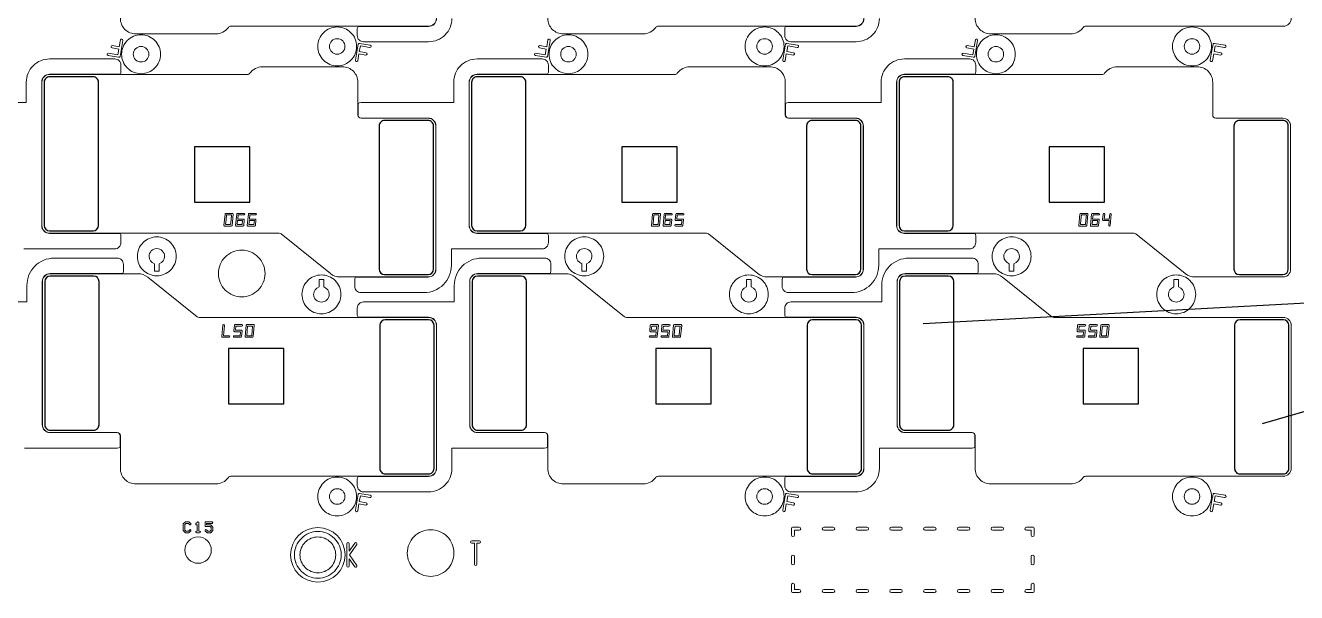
# Model space of a CAD drawing. Extents: x 2541 to 3941, y 2348 to 3338.
# Drawn here: x 3604.2 to 3685.9, y 2818.1 to 2854.5 of the extents above; entities that cross this region are included whole.
import ezdxf

# ---------------------------------------------------------------- set-up
doc = ezdxf.new("R2010")
doc.units = 0
doc.layers.get('0').update_dxf_attribs({"lineweight": 0})
doc.layers.add('barcodea-b_layer1', color=2, linetype='Continuous')
doc.layers.add('susa-b_layer0', color=1, linetype='Continuous')

msp = doc.modelspace()

# ---------------------------------------------------------------- linework, layer by layer
msp.add_line((3615.24613, 2821.9408), (3615.34546, 2821.9408))
at = {"linetype": 'Continuous'}
for points in [[(3630.56629, 2854.97687), (3630.56629, 2864.17675, 0.414365), (3630.06642, 2864.67688), (3615.31689, 2864.67688, -0.170771), (3615.19168, 2864.72092), (3612.02074, 2867.26666, 0.170765), (3611.39463, 2867.48688), (3605.74643, 2867.48688, 0.414218), (3605.2463, 2866.98676), (3605.2463, 2857.78688, 0.414219), (3605.74643, 2857.28675), (3610.05341, 2857.28675, -0.414223), (3610.25341, 2857.08675), (3610.25341, 2854.98195, 0.414215), (3611.2534, 2853.98196), (3616.3903, 2853.98196, 0.24029), (3617.19994, 2854.39456, -0.240069), (3617.36137, 2854.47675), (3630.06642, 2854.47675, 0.414366)], [(3658.03629, 2854.97687), (3658.03629, 2864.17675, 0.414365), (3657.53642, 2864.67688), (3642.78689, 2864.67688, -0.170771), (3642.66168, 2864.72092), (3639.49074, 2867.26666, 0.170765), (3638.86463, 2867.48688), (3633.21643, 2867.48688, 0.414218), (3632.7163, 2866.98676), (3632.7163, 2857.78688, 0.414219), (3633.21643, 2857.28675), (3637.52341, 2857.28675, -0.414223), (3637.72341, 2857.08675), (3637.72341, 2854.98195, 0.414215), (3638.7234, 2853.98196), (3643.8603, 2853.98196, 0.24029), (3644.66994, 2854.39456, -0.240069), (3644.83137, 2854.47675), (3657.53642, 2854.47675, 0.414366)], [(3685.50629, 2854.97687), (3685.50629, 2864.17675, 0.414365), (3685.00642, 2864.67688), (3670.25689, 2864.67688, -0.170771), (3670.13168, 2864.72092), (3666.96074, 2867.26666, 0.170765), (3666.33463, 2867.48688), (3660.68643, 2867.48688, 0.414218), (3660.1863, 2866.98676), (3660.1863, 2857.78688, 0.414219), (3660.68643, 2857.28675), (3664.99341, 2857.28675, -0.414223), (3665.19341, 2857.08675), (3665.19341, 2854.98195, 0.414215), (3666.1934, 2853.98196), (3671.3303, 2853.98196, 0.24029), (3672.13994, 2854.39456, -0.240069), (3672.30137, 2854.47675), (3685.00642, 2854.47675, 0.414366)], [(3612.8351, 2852.67785, 0.414215), (3611.5851, 2853.92785, 0.414215), (3610.3351, 2852.67785, 0.414215), (3611.5851, 2851.42785, 0.414215)], [(3625.4408, 2853.17591, 0.414215), (3624.1908, 2854.42591, 0.414215), (3622.9408, 2853.17591, 0.414215), (3624.1908, 2851.92591, 0.414215)], [(3640.3051, 2852.67785, 0.414215), (3639.0551, 2853.92785, 0.414215), (3637.8051, 2852.67785, 0.414215), (3639.0551, 2851.42785, 0.414215)], [(3652.9108, 2853.17591, 0.414215), (3651.6608, 2854.42591, 0.414215), (3650.4108, 2853.17591, 0.414215), (3651.6608, 2851.92591, 0.414215)], [(3667.7751, 2852.67785, 0.414215), (3666.5251, 2853.92785, 0.414215), (3665.2751, 2852.67785, 0.414215), (3666.5251, 2851.42785, 0.414215)], [(3680.3808, 2853.17591, 0.414215), (3679.1308, 2854.42591, 0.414215), (3677.8808, 2853.17591, 0.414215), (3679.1308, 2851.92591, 0.414215)], [(3610.4133, 2853.56563, 1), (3610.26558, 2853.59168), (3610.18804, 2853.15194), (3609.7483, 2853.22948, 1), (3609.72226, 2853.08176), (3610.162, 2853.00422), (3610.09748, 2852.63834), (3609.48654, 2852.74606, 1), (3609.4605, 2852.59834), (3610.1453, 2852.47759, 0.414237), (3610.23218, 2852.53843), (3610.32268, 2853.05169), (3610.3228, 2853.05237)], [(3612.0851, 2852.67785, -0.414217), (3611.5851, 2852.17785, -0.414217), (3611.0851, 2852.67785, -0.414217), (3611.5851, 2853.17785, -0.414217)], [(3624.6908, 2853.17591, -0.414217), (3624.1908, 2852.67591, -0.414217), (3623.6908, 2853.17591, -0.414217), (3624.1908, 2853.67591, -0.414217)], [(3626.3154, 2853.25542), (3625.6306, 2853.37617, 0.414237), (3625.54372, 2853.31533), (3625.45322, 2852.80207), (3625.4531, 2852.80139), (3625.3626, 2852.28813, 1), (3625.51032, 2852.26208), (3625.58785, 2852.70182), (3626.02759, 2852.62428, 1), (3626.05364, 2852.772), (3625.6139, 2852.84954), (3625.67842, 2853.21542), (3626.28936, 2853.1077, 1)], [(3637.8833, 2853.56563, 1), (3637.73558, 2853.59168), (3637.65804, 2853.15194), (3637.2183, 2853.22948, 1), (3637.19226, 2853.08176), (3637.632, 2853.00422), (3637.56748, 2852.63834), (3636.95654, 2852.74606, 1), (3636.9305, 2852.59834), (3637.6153, 2852.47759, 0.414237), (3637.70218, 2852.53843), (3637.79268, 2853.05169), (3637.7928, 2853.05237)], [(3639.5551, 2852.67785, -0.414217), (3639.0551, 2852.17785, -0.414217), (3638.5551, 2852.67785, -0.414217), (3639.0551, 2853.17785, -0.414217)], [(3652.1608, 2853.17591, -0.414217), (3651.6608, 2852.67591, -0.414217), (3651.1608, 2853.17591, -0.414217), (3651.6608, 2853.67591, -0.414217)], [(3653.7854, 2853.25542), (3653.1006, 2853.37617, 0.414237), (3653.01372, 2853.31533), (3652.92322, 2852.80207), (3652.9231, 2852.80139), (3652.8326, 2852.28813, 1), (3652.98032, 2852.26208), (3653.05785, 2852.70182), (3653.49759, 2852.62428, 1), (3653.52364, 2852.772), (3653.0839, 2852.84954), (3653.14842, 2853.21542), (3653.75936, 2853.1077, 1)], [(3665.3533, 2853.56563, 1), (3665.20558, 2853.59168), (3665.12804, 2853.15194), (3664.6883, 2853.22948, 1), (3664.66226, 2853.08176), (3665.102, 2853.00422), (3665.03748, 2852.63834), (3664.42654, 2852.74606, 1), (3664.4005, 2852.59834), (3665.0853, 2852.47759, 0.414237), (3665.17218, 2852.53843), (3665.26268, 2853.05169), (3665.2628, 2853.05237)], [(3667.0251, 2852.67785, -0.414217), (3666.5251, 2852.17785, -0.414217), (3666.0251, 2852.67785, -0.414217), (3666.5251, 2853.17785, -0.414217)], [(3679.6308, 2853.17591, -0.414217), (3679.1308, 2852.67591, -0.414217), (3678.6308, 2853.17591, -0.414217), (3679.1308, 2853.67591, -0.414217)], [(3681.2554, 2853.25542), (3680.5706, 2853.37617, 0.414237), (3680.48372, 2853.31533), (3680.39322, 2852.80207), (3680.3931, 2852.80139), (3680.3026, 2852.28813, 1), (3680.45032, 2852.26208), (3680.52785, 2852.70182), (3680.96759, 2852.62428, 1), (3680.99364, 2852.772), (3680.5539, 2852.84954), (3680.61842, 2853.21542), (3681.22936, 2853.1077, 1)], [(3637.76437, 2840.57688), (3637.76437, 2840.97688, 0.124386), (3637.71636, 2841.16688), (3633.17948, 2841.16688, -0.414365), (3632.6696, 2841.67701), (3632.6696, 2850.87688, -0.414366), (3633.17948, 2851.38701), (3637.71636, 2851.38701, 0.124392), (3637.76437, 2851.57701), (3637.76437, 2851.97701, 0.414218), (3637.36437, 2852.37701), (3633.17948, 2852.37701, 0.414364), (3631.6796, 2850.87638), (3631.6796, 2849.56701), (3625.72249, 2849.56701, 0.124388), (3625.53249, 2849.51901), (3625.53249, 2848.76701, 0.414224), (3625.72249, 2848.57701), (3630.02947, 2848.57701, -0.414218), (3630.53959, 2848.06688), (3630.53959, 2838.867, -0.414217), (3630.02947, 2838.35688), (3625.3705, 2838.35688, 0.124388), (3625.32249, 2838.16688), (3625.32249, 2837.76688, 0.414218), (3625.72249, 2837.36688), (3629.77959, 2837.36688, 0.414215), (3631.52959, 2839.11688), (3631.52959, 2840.17688), (3637.36437, 2840.17688, 0.414218)], [(3665.23437, 2840.57688), (3665.23437, 2840.97688, 0.124386), (3665.18636, 2841.16688), (3660.64948, 2841.16688, -0.414365), (3660.1396, 2841.67701), (3660.1396, 2850.87688, -0.414366), (3660.64948, 2851.38701), (3665.18636, 2851.38701, 0.124392), (3665.23437, 2851.57701), (3665.23437, 2851.97701, 0.414218), (3664.83437, 2852.37701), (3660.64948, 2852.37701, 0.414364), (3659.1496, 2850.87638), (3659.1496, 2849.56701), (3653.19249, 2849.56701, 0.124388), (3653.00249, 2849.51901), (3653.00249, 2848.76701, 0.414224), (3653.19249, 2848.57701), (3657.49947, 2848.57701, -0.414218), (3658.00959, 2848.06688), (3658.00959, 2838.867, -0.414217), (3657.49947, 2838.35688), (3652.8405, 2838.35688, 0.124388), (3652.79249, 2838.16688), (3652.79249, 2837.76688, 0.414218), (3653.19249, 2837.36688), (3657.24959, 2837.36688, 0.414215), (3658.99959, 2839.11688), (3658.99959, 2840.17688), (3664.83437, 2840.17688, 0.414218)], [(3630.52959, 2838.867), (3630.52959, 2848.06688, 0.414219), (3630.02947, 2848.56701), (3625.72249, 2848.56701, -0.414223), (3625.52249, 2848.76701), (3625.52249, 2850.87181, 0.414215), (3624.52249, 2851.8718), (3619.3856, 2851.8718, 0.24029), (3618.57596, 2851.4592, -0.240069), (3618.41453, 2851.37701), (3605.70948, 2851.37701, 0.414366), (3605.2096, 2850.87689), (3605.2096, 2841.67701, 0.414365), (3605.70948, 2841.17688), (3620.45901, 2841.17688, -0.170771), (3620.58422, 2841.13284), (3623.75516, 2838.5871, 0.170765), (3624.38127, 2838.36688), (3630.02947, 2838.36688, 0.414218)], [(3657.99959, 2838.867), (3657.99959, 2848.06688, 0.414219), (3657.49947, 2848.56701), (3653.19249, 2848.56701, -0.414223), (3652.99249, 2848.76701), (3652.99249, 2850.87181, 0.414215), (3651.99249, 2851.8718), (3646.8556, 2851.8718, 0.24029), (3646.04596, 2851.4592, -0.240069), (3645.88453, 2851.37701), (3633.17948, 2851.37701, 0.414366), (3632.6796, 2850.87689), (3632.6796, 2841.67701, 0.414365), (3633.17948, 2841.17688), (3647.92901, 2841.17688, -0.170771), (3648.05422, 2841.13284), (3651.22516, 2838.5871, 0.170765), (3651.85127, 2838.36688), (3657.49947, 2838.36688, 0.414218)], [(3685.46959, 2838.867), (3685.46959, 2848.06688, 0.414219), (3684.96947, 2848.56701), (3680.66249, 2848.56701, -0.414223), (3680.46249, 2848.76701), (3680.46249, 2850.87181, 0.414215), (3679.46249, 2851.8718), (3674.3256, 2851.8718, 0.24029), (3673.51596, 2851.4592, -0.240069), (3673.35453, 2851.37701), (3660.64948, 2851.37701, 0.414366), (3660.1496, 2850.87689), (3660.1496, 2841.67701, 0.414365), (3660.64948, 2841.17688), (3675.39901, 2841.17688, -0.170771), (3675.52422, 2841.13284), (3678.69516, 2838.5871, 0.170765), (3679.32127, 2838.36688), (3684.96947, 2838.36688, 0.414218)], [(3617.50475, 2842.39429, 0.443552), (3617.4548, 2842.44906), (3617.03329, 2842.44906, 0.387555), (3616.98335, 2842.40383), (3616.91447, 2841.68478, 0.443552), (3616.96442, 2841.63001), (3617.38592, 2841.63001, 0.387555), (3617.43587, 2841.67524)], [(3618.22031, 2842.03477, 0.443552), (3618.17036, 2842.08953), (3617.8037, 2842.08953), (3617.82856, 2842.34906), (3618.20497, 2842.34906, 1), (3618.20497, 2842.44906), (3617.78329, 2842.44906, 0.387555), (3617.73335, 2842.40383), (3617.66447, 2841.68478, 0.443552), (3617.71442, 2841.63001), (3618.13592, 2841.63001, 0.387555), (3618.18587, 2841.67524)], [(3618.97031, 2842.03477, 0.443552), (3618.92036, 2842.08953), (3618.5537, 2842.08953), (3618.57856, 2842.34906), (3618.95497, 2842.34906, 1), (3618.95497, 2842.44906), (3618.53329, 2842.44906, 0.387555), (3618.48335, 2842.40383), (3618.41447, 2841.68478, 0.443552), (3618.46442, 2841.63001), (3618.88592, 2841.63001, 0.387555), (3618.93587, 2841.67524)], [(3644.97475, 2842.39429, 0.443552), (3644.9248, 2842.44906), (3644.50329, 2842.44906, 0.387555), (3644.45335, 2842.40383), (3644.38447, 2841.68478, 0.443552), (3644.43442, 2841.63001), (3644.85592, 2841.63001, 0.387555), (3644.90587, 2841.67524)], [(3645.69031, 2842.03477, 0.443552), (3645.64036, 2842.08953), (3645.2737, 2842.08953), (3645.29856, 2842.34906), (3645.67497, 2842.34906, 1), (3645.67497, 2842.44906), (3645.25329, 2842.44906, 0.387555), (3645.20335, 2842.40383), (3645.13447, 2841.68478, 0.443552), (3645.18442, 2841.63001), (3645.60592, 2841.63001, 0.387555), (3645.65587, 2841.67524)], [(3646.44031, 2842.03477, 0.443552), (3646.39036, 2842.08953), (3646.0237, 2842.08953), (3646.04856, 2842.34906), (3646.42497, 2842.34906, 1), (3646.42497, 2842.44906), (3646.00329, 2842.44906, 0.387555), (3645.95335, 2842.40383), (3645.91891, 2842.0443, 0.443552), (3645.96886, 2841.98953), (3646.33552, 2841.98953), (3646.31066, 2841.73001), (3645.93425, 2841.73001, 1), (3645.93425, 2841.63001), (3646.35592, 2841.63001, 0.387555), (3646.40587, 2841.67524)], [(3672.44475, 2842.39429, 0.443552), (3672.3948, 2842.44906), (3671.97329, 2842.44906, 0.387555), (3671.92335, 2842.40383), (3671.85447, 2841.68478, 0.443552), (3671.90442, 2841.63001), (3672.32592, 2841.63001, 0.387555), (3672.37587, 2841.67524)], [(3673.16031, 2842.03477, 0.443552), (3673.11036, 2842.08953), (3672.7437, 2842.08953), (3672.76856, 2842.34906), (3673.14497, 2842.34906, 1), (3673.14497, 2842.44906), (3672.72329, 2842.44906, 0.387555), (3672.67335, 2842.40383), (3672.60447, 2841.68478, 0.443552), (3672.65442, 2841.63001), (3673.07592, 2841.63001, 0.387555), (3673.12587, 2841.67524)], [(3673.94475, 2842.39429, 1), (3673.8452, 2842.40383), (3673.8151, 2842.08953), (3673.4937, 2842.08953), (3673.52289, 2842.39429, 1), (3673.42335, 2842.40383), (3673.38891, 2842.0443, 0.443552), (3673.43886, 2841.98953), (3673.80552, 2841.98953), (3673.77633, 2841.68478, 1), (3673.87587, 2841.67524)], [(3613.84768, 2839.693, 0.414215), (3612.59768, 2840.943, 0.414215), (3611.34768, 2839.693, 0.414215), (3612.59768, 2838.443, 0.414215)], [(3641.31768, 2839.693, 0.414215), (3640.06768, 2840.943, 0.414215), (3638.81768, 2839.693, 0.414215), (3640.06768, 2838.443, 0.414215)], [(3668.78768, 2839.693, 0.414215), (3667.53768, 2840.943, 0.414215), (3666.28768, 2839.693, 0.414215), (3667.53768, 2838.443, 0.414215)], [(3613.09768, 2839.693, -0.327542), (3612.74768, 2839.21603), (3612.74768, 2838.74185), (3612.44768, 2838.74185), (3612.44768, 2839.21603, -0.327544), (3612.09768, 2839.693, -0.414217), (3612.59768, 2840.193, -0.414217)], [(3619.55366, 2838.58977, 0.414215), (3618.05366, 2840.08977, 0.414215), (3616.55366, 2838.58977, 0.414215), (3618.05366, 2837.08977, 0.414215)], [(3640.56768, 2839.693, -0.327542), (3640.21768, 2839.21603), (3640.21768, 2838.74185), (3639.91768, 2838.74185), (3639.91768, 2839.21603, -0.327544), (3639.56768, 2839.693, -0.414217), (3640.06768, 2840.193, -0.414217)], [(3668.03768, 2839.693, -0.327542), (3667.68768, 2839.21603), (3667.68768, 2838.74185), (3667.38768, 2838.74185), (3667.38768, 2839.21603, -0.327544), (3667.03768, 2839.693, -0.414217), (3667.53768, 2840.193, -0.414217)], [(3637.92341, 2838.77688), (3637.92341, 2839.17688, 0.414218), (3637.52341, 2839.57688), (3633.4663, 2839.57688, 0.414215), (3631.7163, 2837.82688), (3631.7163, 2836.76688), (3625.88153, 2836.76688, 0.414218), (3625.48153, 2836.36688), (3625.48153, 2835.96688, 0.124388), (3625.52953, 2835.77688), (3630.06642, 2835.77688, -0.414365), (3630.57629, 2835.26675), (3630.57629, 2826.06688, -0.414366), (3630.06642, 2825.55675), (3625.52953, 2825.55675, 0.124388), (3625.48153, 2825.36675), (3625.48153, 2824.96675, 0.414218), (3625.88153, 2824.56675), (3630.06642, 2824.56675, 0.414364), (3631.56629, 2826.06738), (3631.56629, 2827.37675), (3637.52341, 2827.37675, 0.124386), (3637.71341, 2827.42475), (3637.71341, 2828.17675, 0.414224), (3637.52341, 2828.36675), (3633.21643, 2828.36675, -0.414218), (3632.7063, 2828.87688), (3632.7063, 2838.07676, -0.414217), (3633.21643, 2838.58688), (3637.8754, 2838.58688, 0.124392)], [(3665.39341, 2838.77688), (3665.39341, 2839.17688, 0.414218), (3664.99341, 2839.57688), (3660.9363, 2839.57688, 0.414215), (3659.1863, 2837.82688), (3659.1863, 2836.76688), (3653.35153, 2836.76688, 0.414218), (3652.95153, 2836.36688), (3652.95153, 2835.96688, 0.124388), (3652.99953, 2835.77688), (3657.53642, 2835.77688, -0.414365), (3658.04629, 2835.26675), (3658.04629, 2826.06688, -0.414366), (3657.53642, 2825.55675), (3652.99953, 2825.55675, 0.124388), (3652.95153, 2825.36675), (3652.95153, 2824.96675, 0.414218), (3653.35153, 2824.56675), (3657.53642, 2824.56675, 0.414364), (3659.03629, 2826.06738), (3659.03629, 2827.37675), (3664.99341, 2827.37675, 0.124386), (3665.18341, 2827.42475), (3665.18341, 2828.17675, 0.414224), (3664.99341, 2828.36675), (3660.68643, 2828.36675, -0.414218), (3660.1763, 2828.87688), (3660.1763, 2838.07676, -0.414217), (3660.68643, 2838.58688), (3665.3454, 2838.58688, 0.124392)], [(3630.56629, 2826.06687), (3630.56629, 2835.26675, 0.414365), (3630.06642, 2835.76688), (3615.31689, 2835.76688, -0.170771), (3615.19168, 2835.81092), (3612.02074, 2838.35666, 0.170765), (3611.39463, 2838.57688), (3605.74643, 2838.57688, 0.414218), (3605.2463, 2838.07676), (3605.2463, 2828.87688, 0.414219), (3605.74643, 2828.37675), (3610.05341, 2828.37675, -0.414223), (3610.25341, 2828.17675), (3610.25341, 2826.07195, 0.414215), (3611.2534, 2825.07196), (3616.3903, 2825.07196, 0.24029), (3617.19994, 2825.48456, -0.240069), (3617.36137, 2825.56675), (3630.06642, 2825.56675, 0.414366)], [(3624.42822, 2837.25076, 0.414215), (3623.17822, 2838.50076, 0.414215), (3621.92822, 2837.25076, 0.414215), (3623.17822, 2836.00076, 0.414215)], [(3658.03629, 2826.06687), (3658.03629, 2835.26675, 0.414365), (3657.53642, 2835.76688), (3642.78689, 2835.76688, -0.170771), (3642.66168, 2835.81092), (3639.49074, 2838.35666, 0.170765), (3638.86463, 2838.57688), (3633.21643, 2838.57688, 0.414218), (3632.7163, 2838.07676), (3632.7163, 2828.87688, 0.414219), (3633.21643, 2828.37675), (3637.52341, 2828.37675, -0.414223), (3637.72341, 2828.17675), (3637.72341, 2826.07195, 0.414215), (3638.7234, 2825.07196), (3643.8603, 2825.07196, 0.24029), (3644.66994, 2825.48456, -0.240069), (3644.83137, 2825.56675), (3657.53642, 2825.56675, 0.414366)], [(3651.89822, 2837.25076, 0.414215), (3650.64822, 2838.50076, 0.414215), (3649.39822, 2837.25076, 0.414215), (3650.64822, 2836.00076, 0.414215)], [(3685.50629, 2826.06687), (3685.50629, 2835.26675, 0.414365), (3685.00642, 2835.76688), (3670.25689, 2835.76688, -0.170771), (3670.13168, 2835.81092), (3666.96074, 2838.35666, 0.170765), (3666.33463, 2838.57688), (3660.68643, 2838.57688, 0.414218), (3660.1863, 2838.07676), (3660.1863, 2828.87688, 0.414219), (3660.68643, 2828.37675), (3664.99341, 2828.37675, -0.414223), (3665.19341, 2828.17675), (3665.19341, 2826.07195, 0.414215), (3666.1934, 2825.07196), (3671.3303, 2825.07196, 0.24029), (3672.13994, 2825.48456, -0.240069), (3672.30137, 2825.56675), (3685.00642, 2825.56675, 0.414366)], [(3679.36822, 2837.25076, 0.414215), (3678.11822, 2838.50076, 0.414215), (3676.86822, 2837.25076, 0.414215), (3678.11822, 2836.00076, 0.414215)], [(3623.67822, 2837.25076, -0.414217), (3623.17822, 2836.75076, -0.414217), (3622.67822, 2837.25076, -0.327542), (3623.02822, 2837.72773), (3623.02822, 2838.20191), (3623.32822, 2838.20191), (3623.32822, 2837.72773, -0.327544)], [(3651.14822, 2837.25076, -0.414217), (3650.64822, 2836.75076, -0.414217), (3650.14822, 2837.25076, -0.327542), (3650.49822, 2837.72773), (3650.49822, 2838.20191), (3650.79822, 2838.20191), (3650.79822, 2837.72773, -0.327544)], [(3678.61822, 2837.25076, -0.414217), (3678.11822, 2836.75076, -0.414217), (3677.61822, 2837.25076, -0.327542), (3677.96822, 2837.72773), (3677.96822, 2838.20191), (3678.26822, 2838.20191), (3678.26822, 2837.72773, -0.327544)], [(3617.24278, 2834.4947, 1), (3617.24278, 2834.5947), (3616.87594, 2834.5947), (3616.93957, 2835.25898, 1), (3616.84003, 2835.26852), (3616.77115, 2834.54947, 0.443552), (3616.8211, 2834.4947)], [(3618.07699, 2834.89946, 0.443552), (3618.02704, 2834.95423), (3617.66038, 2834.95423), (3617.68524, 2835.21375), (3618.06165, 2835.21375, 1), (3618.06165, 2835.31375), (3617.63997, 2835.31375, 0.387555), (3617.59003, 2835.26852), (3617.55559, 2834.90899, 0.443552), (3617.60554, 2834.85423), (3617.9722, 2834.85423), (3617.94734, 2834.5947), (3617.57092, 2834.5947, 1), (3617.57092, 2834.4947), (3617.9926, 2834.4947, 0.387555), (3618.04255, 2834.53993)], [(3618.86142, 2835.25898, 0.443552), (3618.81148, 2835.31375), (3618.38997, 2835.31375, 0.387555), (3618.34003, 2835.26852), (3618.27115, 2834.54947, 0.443552), (3618.3211, 2834.4947), (3618.7426, 2834.4947, 0.387555), (3618.79255, 2834.53993)], [(3644.83142, 2835.25898, 0.443552), (3644.78148, 2835.31375), (3644.35997, 2835.31375, 0.387555), (3644.31003, 2835.26852), (3644.27559, 2834.90899, 0.443552), (3644.32554, 2834.85423), (3644.6922, 2834.85423), (3644.66734, 2834.5947), (3644.29092, 2834.5947, 1), (3644.29092, 2834.4947), (3644.7126, 2834.4947, 0.387555), (3644.76255, 2834.53993)], [(3645.54699, 2834.89946, 0.443552), (3645.49704, 2834.95423), (3645.13038, 2834.95423), (3645.15524, 2835.21375), (3645.53165, 2835.21375, 1), (3645.53165, 2835.31375), (3645.10997, 2835.31375, 0.387555), (3645.06003, 2835.26852), (3645.02559, 2834.90899, 0.443552), (3645.07554, 2834.85423), (3645.4422, 2834.85423), (3645.41734, 2834.5947), (3645.04092, 2834.5947, 1), (3645.04092, 2834.4947), (3645.4626, 2834.4947, 0.387555), (3645.51255, 2834.53993)], [(3646.33142, 2835.25898, 0.443552), (3646.28148, 2835.31375), (3645.85997, 2835.31375, 0.387555), (3645.81003, 2835.26852), (3645.74115, 2834.54947, 0.443552), (3645.7911, 2834.4947), (3646.2126, 2834.4947, 0.387555), (3646.26255, 2834.53993)], [(3672.26699, 2834.89946, 0.443552), (3672.21704, 2834.95423), (3671.85038, 2834.95423), (3671.87524, 2835.21375), (3672.25165, 2835.21375, 1), (3672.25165, 2835.31375), (3671.82997, 2835.31375, 0.387555), (3671.78003, 2835.26852), (3671.74559, 2834.90899, 0.443552), (3671.79554, 2834.85423), (3672.1622, 2834.85423), (3672.13734, 2834.5947), (3671.76092, 2834.5947, 1), (3671.76092, 2834.4947), (3672.1826, 2834.4947, 0.387555), (3672.23255, 2834.53993)], [(3673.01699, 2834.89946, 0.443552), (3672.96704, 2834.95423), (3672.60038, 2834.95423), (3672.62524, 2835.21375), (3673.00165, 2835.21375, 1), (3673.00165, 2835.31375), (3672.57997, 2835.31375, 0.387555), (3672.53003, 2835.26852), (3672.49559, 2834.90899, 0.443552), (3672.54554, 2834.85423), (3672.9122, 2834.85423), (3672.88734, 2834.5947), (3672.51092, 2834.5947, 1), (3672.51092, 2834.4947), (3672.9326, 2834.4947, 0.387555), (3672.98255, 2834.53993)], [(3673.80142, 2835.25898, 0.443552), (3673.75148, 2835.31375), (3673.32997, 2835.31375, 0.387555), (3673.28003, 2835.26852), (3673.21115, 2834.54947, 0.443552), (3673.2611, 2834.4947), (3673.6826, 2834.4947, 0.387555), (3673.73255, 2834.53993)], [(3625.4408, 2824.26591, 0.414215), (3624.1908, 2825.51591, 0.414215), (3622.9408, 2824.26591, 0.414215), (3624.1908, 2823.01591, 0.414215)], [(3652.9108, 2824.26591, 0.414215), (3651.6608, 2825.51591, 0.414215), (3650.4108, 2824.26591, 0.414215), (3651.6608, 2823.01591, 0.414215)], [(3680.3808, 2824.26591, 0.414215), (3679.1308, 2825.51591, 0.414215), (3677.8808, 2824.26591, 0.414215), (3679.1308, 2823.01591, 0.414215)], [(3624.6908, 2824.26591, -0.414217), (3624.1908, 2823.76591, -0.414217), (3623.6908, 2824.26591, -0.414217), (3624.1908, 2824.76591, -0.414217)], [(3626.3154, 2824.34542), (3625.6306, 2824.46617, 0.414237), (3625.54372, 2824.40533), (3625.45322, 2823.89207), (3625.4531, 2823.89139), (3625.3626, 2823.37813, 1), (3625.51032, 2823.35208), (3625.58785, 2823.79182), (3626.02759, 2823.71428, 1), (3626.05364, 2823.862), (3625.6139, 2823.93954), (3625.67842, 2824.30542), (3626.28936, 2824.1977, 1)], [(3652.1608, 2824.26591, -0.414217), (3651.6608, 2823.76591, -0.414217), (3651.1608, 2824.26591, -0.414217), (3651.6608, 2824.76591, -0.414217)], [(3653.7854, 2824.34542), (3653.1006, 2824.46617, 0.414237), (3653.01372, 2824.40533), (3652.92322, 2823.89207), (3652.9231, 2823.89139), (3652.8326, 2823.37813, 1), (3652.98032, 2823.35208), (3653.05785, 2823.79182), (3653.49759, 2823.71428, 1), (3653.52364, 2823.862), (3653.0839, 2823.93954), (3653.14842, 2824.30542), (3653.75936, 2824.1977, 1)], [(3679.6308, 2824.26591, -0.414217), (3679.1308, 2823.76591, -0.414217), (3678.6308, 2824.26591, -0.414217), (3679.1308, 2824.76591, -0.414217)], [(3681.2554, 2824.34542), (3680.5706, 2824.46617, 0.414237), (3680.48372, 2824.40533), (3680.39322, 2823.89207), (3680.3931, 2823.89139), (3680.3026, 2823.37813, 1), (3680.45032, 2823.35208), (3680.52785, 2823.79182), (3680.96759, 2823.71428, 1), (3680.99364, 2823.862), (3680.5539, 2823.93954), (3680.61842, 2824.30542), (3681.22936, 2824.1977, 1)], [(3614.78016, 2822.05478, 1), (3614.70945, 2822.12549), (3614.62475, 2822.0408), (3614.4675, 2822.0408), (3614.39745, 2822.11084), (3614.39745, 2822.46677), (3614.4675, 2822.53682), (3614.62475, 2822.53682), (3614.70945, 2822.45213, 1), (3614.78016, 2822.52284), (3614.68097, 2822.62202, 0.200121), (3614.64546, 2822.63682), (3614.44679, 2822.63682, 0.200121), (3614.41128, 2822.62202), (3614.31225, 2822.52299, 0.200121), (3614.29745, 2822.48748), (3614.29745, 2822.09013, 0.200121), (3614.31225, 2822.05462), (3614.41128, 2821.9556, 0.200121), (3614.44679, 2821.9408), (3614.64546, 2821.9408, 0.200121), (3614.68097, 2821.9556)], [(3616.1948, 2822.09013), (3616.1948, 2822.28881, 0.200121), (3616.18, 2822.32432), (3616.08097, 2822.42335, 0.200121), (3616.04546, 2822.43815), (3615.79745, 2822.43815), (3615.79745, 2822.53682), (3616.1448, 2822.53682, 1), (3616.1448, 2822.63682), (3615.74745, 2822.63682, 0.414253), (3615.69745, 2822.58682), (3615.69745, 2822.38815, 0.414253), (3615.74745, 2822.33815), (3616.02475, 2822.33815), (3616.0948, 2822.2681), (3616.0948, 2822.11084), (3616.02475, 2822.0408), (3615.8675, 2822.0408), (3615.78281, 2822.12549, 1), (3615.7121, 2822.05478), (3615.81128, 2821.9556, 0.200121), (3615.84679, 2821.9408), (3616.04546, 2821.9408, 0.200121), (3616.08097, 2821.9556), (3616.18, 2822.05462, 0.200121)], [(3624.44795, 2820.51688, -0.414215), (3622.94795, 2819.01688, -0.414215), (3621.44795, 2820.51688, -0.414215), (3622.94795, 2822.01688, -0.414215)], [(3631.6975, 2820.63423, 0.414215), (3630.1975, 2822.13423, 0.414215), (3628.6975, 2820.63423, 0.414215), (3630.1975, 2819.13423, 0.414215)], [(3653.88444, 2822.09488, 1), (3653.88444, 2822.29488), (3653.48444, 2822.29488, 0.414228), (3653.38444, 2822.19488), (3653.38444, 2821.79488, 1), (3653.58444, 2821.79488), (3653.58444, 2822.09488)], [(3656.0714, 2822.09488, 1), (3656.0714, 2822.29488), (3655.4714, 2822.29488, 1), (3655.4714, 2822.09488)], [(3658.2414, 2822.09488, 1), (3658.2414, 2822.29488), (3657.6414, 2822.29488, 1), (3657.6414, 2822.09488)], [(3660.4114, 2822.09488, 1), (3660.4114, 2822.29488), (3659.8114, 2822.29488, 1), (3659.8114, 2822.09488)], [(3662.5814, 2822.09488, 1), (3662.5814, 2822.29488), (3661.9814, 2822.29488, 1), (3661.9814, 2822.09488)], [(3664.7514, 2822.09488, 1), (3664.7514, 2822.29488), (3664.1514, 2822.29488, 1), (3664.1514, 2822.09488)], [(3666.9214, 2822.09488, 1), (3666.9214, 2822.29488), (3666.3214, 2822.29488, 1), (3666.3214, 2822.09488)], [(3668.9914, 2821.79488), (3668.9914, 2822.19488, 0.414228), (3668.8914, 2822.29488), (3668.4914, 2822.29488, 1), (3668.4914, 2822.09488), (3668.7914, 2822.09488), (3668.7914, 2821.79488, 1)], [(3616.10137, 2820.82415, 0.414215), (3615.25137, 2821.67415, 0.414215), (3614.40137, 2820.82415, 0.414215), (3615.25137, 2819.97415, 0.414215)], [(3624.09795, 2820.51688, 0.414215), (3622.94795, 2821.66688, 0.414215), (3621.79795, 2820.51688, 0.414215), (3622.94795, 2819.36688, 0.414215)], [(3633.33652, 2821.27414, 1), (3633.33652, 2821.42414), (3633.08818, 2821.42414), (3632.83983, 2821.42414, 1), (3632.83983, 2821.27414), (3633.01318, 2821.27414), (3633.01318, 2819.90875, 1), (3633.16318, 2819.90875), (3633.16318, 2821.27414)], [(3653.58444, 2819.97488), (3653.58444, 2820.40608, 1), (3653.38444, 2820.40608), (3653.38444, 2819.97488, 1)], [(3668.9914, 2819.97488), (3668.9914, 2820.40608, 1), (3668.7914, 2820.40608), (3668.7914, 2819.97488, 1)], [(3653.88444, 2818.09488, 1), (3653.88444, 2818.29488), (3653.58444, 2818.29488), (3653.58444, 2818.59488, 1), (3653.38444, 2818.59488), (3653.38444, 2818.19488, 0.414228), (3653.48444, 2818.09488)], [(3668.9914, 2818.19488), (3668.9914, 2818.59488, 1), (3668.7914, 2818.59488), (3668.7914, 2818.29488), (3668.4914, 2818.29488, 1), (3668.4914, 2818.09488), (3668.8914, 2818.09488, 0.414228)], [(3656.0714, 2818.09488, 1), (3656.0714, 2818.29488), (3655.4714, 2818.29488, 1), (3655.4714, 2818.09488)], [(3658.2414, 2818.09488, 1), (3658.2414, 2818.29488), (3657.6414, 2818.29488, 1), (3657.6414, 2818.09488)], [(3660.4114, 2818.09488, 1), (3660.4114, 2818.29488), (3659.8114, 2818.29488, 1), (3659.8114, 2818.09488)], [(3662.5814, 2818.09488, 1), (3662.5814, 2818.29488), (3661.9814, 2818.29488, 1), (3661.9814, 2818.09488)], [(3664.7514, 2818.09488, 1), (3664.7514, 2818.29488), (3664.1514, 2818.29488, 1), (3664.1514, 2818.09488)], [(3666.9214, 2818.09488, 1), (3666.9214, 2818.29488), (3666.3214, 2818.29488, 1), (3666.3214, 2818.09488)]]:
    msp.add_lwpolyline(points, format="xyb", close=True, dxfattribs=at)
for points in [[(3630.57629, 2854.97688, -0.414366), (3630.06642, 2854.46675), (3625.52953, 2854.46675, 0.124388), (3625.48153, 2854.27675), (3625.48153, 2853.87675, 0.414218), (3625.88153, 2853.47675), (3630.06642, 2853.47675, 0.414364), (3631.56629, 2854.97738)], [(3658.04629, 2854.97688, -0.414366), (3657.53642, 2854.46675), (3652.99953, 2854.46675, 0.124388), (3652.95153, 2854.27675), (3652.95153, 2853.87675, 0.414218), (3653.35153, 2853.47675), (3657.53642, 2853.47675, 0.414364), (3659.03629, 2854.97738)], [(3604.05959, 2840.17688), (3609.89437, 2840.17688, 0.414218), (3610.29437, 2840.57688), (3610.29437, 2840.97688, 0.124386), (3610.24636, 2841.16688), (3605.70948, 2841.16688, -0.414365), (3605.1996, 2841.67701), (3605.1996, 2850.87688, -0.414366), (3605.70948, 2851.38701), (3610.24636, 2851.38701, 0.124392), (3610.29437, 2851.57701), (3610.29437, 2851.97701, 0.414218), (3609.89437, 2852.37701), (3605.70948, 2852.37701, 0.414364), (3604.2096, 2850.87638), (3604.2096, 2849.56701), (3598.25249, 2849.56701, 0.124388)], [(3604.09629, 2827.37675), (3610.05341, 2827.37675, 0.124386), (3610.24341, 2827.42475), (3610.24341, 2828.17675, 0.414224), (3610.05341, 2828.36675), (3605.74643, 2828.36675, -0.414218), (3605.2363, 2828.87688), (3605.2363, 2838.07676, -0.414217), (3605.74643, 2838.58688), (3610.4054, 2838.58688, 0.124392), (3610.45341, 2838.77688), (3610.45341, 2839.17688, 0.414218), (3610.05341, 2839.57688), (3605.9963, 2839.57688, 0.414215), (3604.2463, 2837.82688), (3604.2463, 2836.76688), (3598.41153, 2836.76688, 0.414218)], [(3615.34546, 2821.9408, 1), (3615.34546, 2822.0408), (3615.29613, 2822.0408), (3615.29613, 2822.58682, 0.669786), (3615.21062, 2822.62202), (3615.11143, 2822.52284, 1), (3615.18214, 2822.45213), (3615.19613, 2822.46611)], [(3615.19613, 2822.46611), (3615.19613, 2822.0408), (3615.14679, 2822.0408, 1), (3615.14679, 2821.9408), (3615.24613, 2821.9408)], [(3624.96528, 2820.75245), (3624.96528, 2821.2318, 1), (3624.81528, 2821.2318), (3624.81528, 2819.7914, 1), (3624.96528, 2819.7914), (3624.96528, 2820.27074)], [(3625.44871, 2819.83398), (3624.98139, 2820.5116), (3625.44871, 2821.18922, 1), (3625.32523, 2821.27438), (3624.96528, 2820.75245)], [(3624.96528, 2820.27074), (3625.32523, 2819.74882, 1), (3625.44871, 2819.83398)]]:
    msp.add_lwpolyline(points, format="xyb", dxfattribs=at)
for points in [[(3617.39996, 2842.34906), (3617.37076, 2842.0443), (3617.34066, 2841.73001), (3617.01926, 2841.73001), (3617.04845, 2842.03477), (3617.07856, 2842.34906)], [(3644.86996, 2842.34906), (3644.84076, 2842.0443), (3644.81066, 2841.73001), (3644.48926, 2841.73001), (3644.51845, 2842.03477), (3644.54856, 2842.34906)], [(3672.33996, 2842.34906), (3672.31076, 2842.0443), (3672.28066, 2841.73001), (3671.95926, 2841.73001), (3671.98845, 2842.03477), (3672.01856, 2842.34906)], [(3618.11552, 2841.98953), (3618.09066, 2841.73001), (3617.76926, 2841.73001), (3617.79412, 2841.98953)], [(3618.86552, 2841.98953), (3618.84066, 2841.73001), (3618.51926, 2841.73001), (3618.54412, 2841.98953)], [(3645.58552, 2841.98953), (3645.56066, 2841.73001), (3645.23926, 2841.73001), (3645.26412, 2841.98953)], [(3673.05552, 2841.98953), (3673.03066, 2841.73001), (3672.70926, 2841.73001), (3672.73412, 2841.98953)], [(3618.75663, 2835.21375), (3618.72744, 2834.90899), (3618.69734, 2834.5947), (3618.37594, 2834.5947), (3618.40513, 2834.89946), (3618.43524, 2835.21375)], [(3644.72663, 2835.21375), (3644.70178, 2834.95423), (3644.38038, 2834.95423), (3644.40524, 2835.21375)], [(3646.22663, 2835.21375), (3646.19744, 2834.90899), (3646.16734, 2834.5947), (3645.84594, 2834.5947), (3645.87513, 2834.89946), (3645.90524, 2835.21375)], [(3673.69663, 2835.21375), (3673.66744, 2834.90899), (3673.63734, 2834.5947), (3673.31594, 2834.5947), (3673.34513, 2834.89946), (3673.37524, 2835.21375)]]:
    msp.add_lwpolyline(points, close=True, dxfattribs=at)
msp.add_circle((3622.94795, 2820.51688), 1.75)
at = {"layer": 'barcodea-b_layer1', "linetype": 'Continuous'}
for points in [[(3618.57, 2843.16748), (3618.57, 2846.72348), (3615.014, 2846.72348), (3615.014, 2843.16748)], [(3646.04, 2843.16748), (3646.04, 2846.72348), (3642.484, 2846.72348), (3642.484, 2843.16748)], [(3673.51, 2843.16748), (3673.51, 2846.72348), (3669.954, 2846.72348), (3669.954, 2843.16748)], [(3620.76189, 2830.22028), (3620.76189, 2833.77628), (3617.20589, 2833.77628), (3617.20589, 2830.22028)], [(3648.23189, 2830.22028), (3648.23189, 2833.77628), (3644.67589, 2833.77628), (3644.67589, 2830.22028)], [(3675.70189, 2830.22028), (3675.70189, 2833.77628), (3672.14589, 2833.77628), (3672.14589, 2830.22028)]]:
    msp.add_lwpolyline(points, close=True, dxfattribs=at)
at = {"layer": 'susa-b_layer0', "color": 1, "linetype": 'Continuous'}
for p in [(3661.84319, 2835.38155), (3683.66671, 2828.9466)]:
    msp.add_line(p, (3715.77538, 2838.28624), dxfattribs=at)
at = {"layer": 'susa-b_layer0', "linetype": 'Continuous'}
for points in [[(3608.84955, 2841.67701), (3608.84955, 2850.87714, 0.414221), (3608.49954, 2851.22715), (3605.70958, 2851.22715, 0.414218), (3605.35959, 2850.87714), (3605.35959, 2841.67726, 0.414197), (3605.70958, 2841.32725), (3608.49954, 2841.32725, 0.414007)], [(3636.31955, 2841.67701), (3636.31955, 2850.87714, 0.414221), (3635.96954, 2851.22715), (3633.17958, 2851.22715, 0.414218), (3632.82959, 2850.87714), (3632.82959, 2841.67726, 0.414197), (3633.17958, 2841.32725), (3635.96954, 2841.32725, 0.414007)], [(3663.78955, 2841.67701), (3663.78955, 2850.87714, 0.414221), (3663.43954, 2851.22715), (3660.64958, 2851.22715, 0.414218), (3660.29959, 2850.87714), (3660.29959, 2841.67726, 0.414197), (3660.64958, 2841.32725), (3663.43954, 2841.32725, 0.414007)], [(3630.37948, 2838.867), (3630.37948, 2848.06714, 0.414221), (3630.02947, 2848.41715), (3627.23951, 2848.41715, 0.414218), (3626.88952, 2848.06714), (3626.88952, 2838.86726, 0.414197), (3627.23951, 2838.51725), (3630.02947, 2838.51725, 0.414007)], [(3657.84948, 2838.867), (3657.84948, 2848.06714, 0.414221), (3657.49947, 2848.41715), (3654.70951, 2848.41715, 0.414218), (3654.35952, 2848.06714), (3654.35952, 2838.86726, 0.414197), (3654.70951, 2838.51725), (3657.49947, 2838.51725, 0.414007)], [(3685.31948, 2838.867), (3685.31948, 2848.06714, 0.414221), (3684.96947, 2848.41715), (3682.17951, 2848.41715, 0.414218), (3681.82952, 2848.06714), (3681.82952, 2838.86726, 0.414197), (3682.17951, 2838.51725), (3684.96947, 2838.51725, 0.414007)], [(3608.88638, 2828.87662), (3608.88638, 2838.0765, 0.414197), (3608.53639, 2838.42651), (3605.74643, 2838.42651, 0.414007), (3605.39642, 2838.07676), (3605.39642, 2828.87662, 0.414221), (3605.74643, 2828.52661), (3608.53639, 2828.52661, 0.414218)], [(3636.35638, 2828.87662), (3636.35638, 2838.0765, 0.414197), (3636.00639, 2838.42651), (3633.21643, 2838.42651, 0.414007), (3632.86642, 2838.07676), (3632.86642, 2828.87662, 0.414221), (3633.21643, 2828.52661), (3636.00639, 2828.52661, 0.414218)], [(3663.82638, 2828.87662), (3663.82638, 2838.0765, 0.414197), (3663.47639, 2838.42651), (3660.68643, 2838.42651, 0.414007), (3660.33642, 2838.07676), (3660.33642, 2828.87662, 0.414221), (3660.68643, 2828.52661), (3663.47639, 2828.52661, 0.414218)], [(3630.41631, 2826.06662), (3630.41631, 2835.2665, 0.414197), (3630.06632, 2835.61651), (3627.27636, 2835.61651, 0.414007), (3626.92635, 2835.26675), (3626.92635, 2826.06662, 0.414221), (3627.27636, 2825.71661), (3630.06632, 2825.71661, 0.414218)], [(3657.88631, 2826.06662), (3657.88631, 2835.2665, 0.414197), (3657.53632, 2835.61651), (3654.74636, 2835.61651, 0.414007), (3654.39635, 2835.26675), (3654.39635, 2826.06662, 0.414221), (3654.74636, 2825.71661), (3657.53632, 2825.71661, 0.414218)], [(3685.35631, 2826.06662), (3685.35631, 2835.2665, 0.414197), (3685.00632, 2835.61651), (3682.21636, 2835.61651, 0.414007), (3681.86635, 2835.26675), (3681.86635, 2826.06662, 0.414221), (3682.21636, 2825.71661), (3685.00632, 2825.71661, 0.414218)]]:
    msp.add_lwpolyline(points, format="xyb", close=True, dxfattribs=at)

doc.saveas('drawing.dxf')
